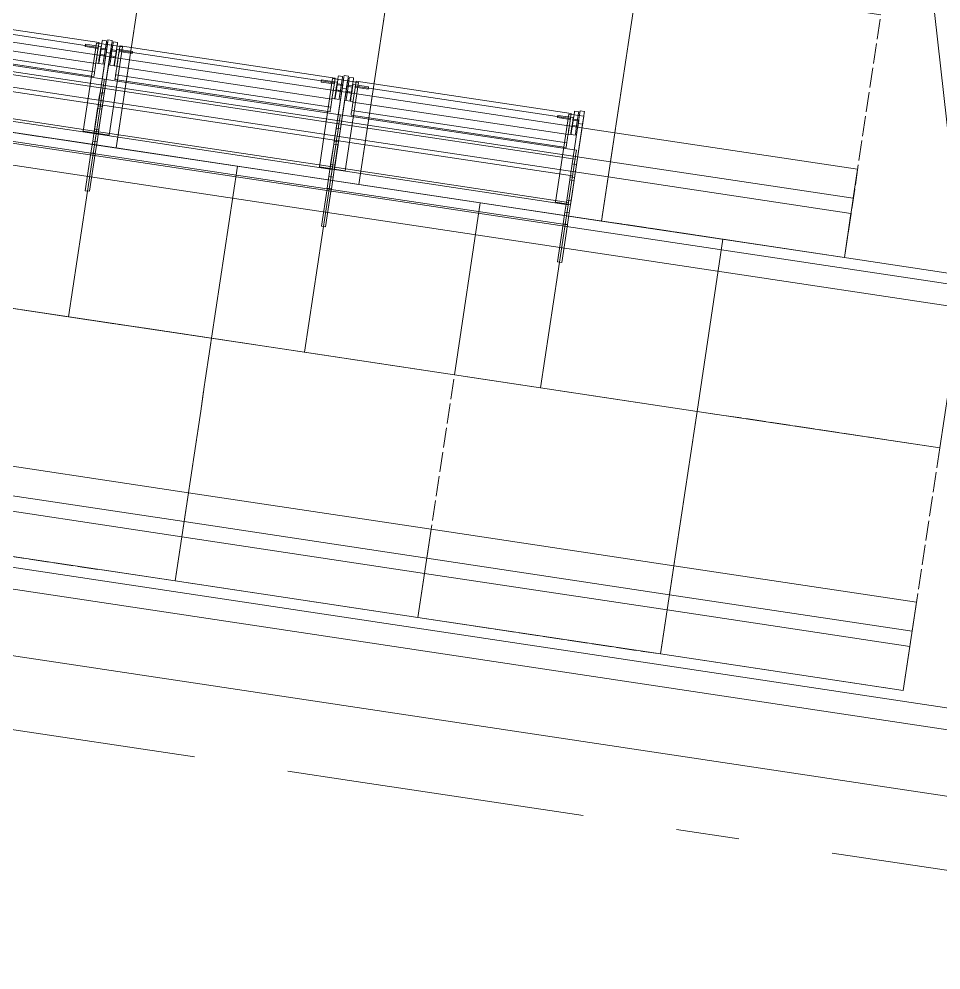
# Model space of a CAD drawing. Header units: millimetres. Extents: x -89663 to 74273, y -103666 to 18539.
# Drawn here: x -27384 to -25318, y -63971 to -61840 of the extents above; entities that cross this region are included whole.
import ezdxf
from ezdxf.enums import TextEntityAlignment as Align

# ---------------------------------------------------------------- set-up
doc = ezdxf.new("R2010")
doc.units = ezdxf.units.MM
doc.header["$MEASUREMENT"] = 0
doc.linetypes.add('Double Dashed', pattern=[1093.611073, 529.166651, -211.666656, 141.111112, -211.666656])
doc.linetypes.add('Hidden Line', pattern=[55, 45, -10])
for name, color, linetype in [('A-25-M_Wall_Ext', 7, 'Continuous'), ('New_A-05-M_Gross_Int_Plant', 7, 'Continuous'), ('New_A-05-M_Gross_Int_Pooled_Spaces', 7, 'Continuous'), ('New_A-15-MG_Structural_Grid_Phase_2', 7, 'Continuous'), ('New_A-20-M_Floor_Slab', 7, 'Continuous'), ('New_A-25-M_Wall_Ext', 7, 'Continuous'), ('New_A-25-M_Wall_Int', 7, 'Continuous'), ('New_A-35-M_FFE_Fixed', 7, 'Continuous')]:
    doc.layers.add(name, color=color, linetype=linetype)
for name, color, linetype, lineweight in [('A-25-M_Wall_Ext_Pen_No__87', 8, 'Continuous', 20), ('New_A-20-M_Floor_Slab_Pen_No__89', 8, 'Continuous', 20), ('New_A-25-M_Wall_Ext_Pen_No__87', 8, 'Continuous', 20), ('New_A-25-M_Wall_Int_Pen_No__1', 7, 'Continuous', 13), ('New_A-35-M_FFE_Fixed_Pen_No__1', 7, 'Continuous', 13), ('New_A-95-P_Drawing_Pen_No__1', 7, 'Continuous', 13), ('New_A-95-P_Drawing_Pen_No__101', 252, 'Continuous', 15), ('New_ArchiCAD Zone Stamps_Pen_No__6', 7, 'Continuous', 35), ('New_ArchiCAD Zone Stamps_Pen_No__9', 7, 'Continuous', 13)]:
    doc.layers.add(name, color=color, linetype=linetype, lineweight=lineweight)
for name, color, linetype, lineweight, true_color in [('New_A-05-M_Gross_Int_Plant_Pen_No__74', 7, 'Continuous', 20, 0x606060), ('New_A-05-M_Gross_Int_Pooled_Spaces_Pen_No__74', 7, 'Continuous', 20, 0x606060), ('New_A-15-MG_Structural_Grid_Phase_2_Pen_No__222', 7, 'Continuous', 13, 0x65af33), ('New_A-25-M_Wall_Int_Pen_No__107', 7, 'Continuous', 15, 0xa6a6a6)]:
    doc.layers.add(name, color=color, linetype=linetype, lineweight=lineweight, true_color=true_color)
doc.styles.add('GENERATED_STYLE_1', font='')
doc.styles.add('GENERATED_STYLE_3', font='')
doc.styles.add('GENERATED_STYLE_4', font='')
doc.styles.get('GENERATED_STYLE_1').set_extended_font_data('Arial', bold=True)
doc.styles.get('GENERATED_STYLE_3').set_extended_font_data('Arial')
doc.styles.get('GENERATED_STYLE_4').set_extended_font_data('Swis721 BT')

# ---------------------------------------------------------------- blocks, each defined once
blk = doc.blocks.new('Slab_14_1', base_point=(-23782.2, -61293.3))
at = {"layer": 'New_A-20-M_Floor_Slab_Pen_No__89', "linetype": 'Continuous', "flags": 128}
blk.add_lwpolyline([(-23782.2, -61293.3), (-23661.4, -62363.2), (-25251.3, -62542.7), (-25372.1, -61472.7)], close=True, dxfattribs=at)
blk = doc.blocks.new('Slab_34_1', base_point=(-25372.1, -61472.7))
at = {"layer": 'New_A-20-M_Floor_Slab_Pen_No__89', "linetype": 'Continuous', "flags": 128}
blk.add_lwpolyline([(-25372.1, -61472.7), (-32504, -60399.3), (-32912.9, -61337.2), (-25257.3, -62489.4)], close=True, dxfattribs=at)
blk = doc.blocks.new('Slab_35_1', base_point=(-25262.9, -62439.7))
at = {"layer": 'New_A-20-M_Floor_Slab_Pen_No__89', "linetype": 'Continuous', "flags": 128}
blk.add_lwpolyline([(-25262.9, -62439.7), (-32893, -61291.3), (-33301.9, -62229.2), (-25148.2, -63456.5)], close=True, dxfattribs=at)
blk = doc.blocks.new('Lecture 1 Ground_INB 0114_42_1', base_point=(-22413.6, -54217.7))
at = {"layer": 'New_A-05-M_Gross_Int_Pooled_Spaces_Pen_No__74', "linetype": 'Continuous'}
blk.add_line((-33486.7, -62152.5), (-24949, -63437.6), dxfattribs=at)
at = {"layer": 'New_ArchiCAD Zone Stamps_Pen_No__6'}
for tag, height, style, p in [('ROOM_NAME', 250, 'GENERATED_STYLE_1', (-23264, -52650.4)), ('zoneNameLine2', 250, 'GENERATED_STYLE_1', (-23452.4, -53082.6)), ('ROOM_NUMBER', 200, 'GENERATED_STYLE_3', (-23640.9, -53503.3)), ('measuredAreaCode', 200, 'GENERATED_STYLE_3', (-23797.9, -53863.4)), ('ROOM_HOLES_PRM', 200, 'GENERATED_STYLE_3', (-23490.5, -53997.4)), ('DUMMY_649', 200, 'GENERATED_STYLE_3', (-22861.3, -54271.8)), ('DUMMY_650', 133.3, 'GENERATED_STYLE_3', (-22582, -54378.3))]:
    blk.add_attdef(tag, text='', height=height, rotation=336.4404, dxfattribs=dict(at, style=style)).set_placement(p, align=Align.TOP_LEFT)
blk = doc.blocks.new('Plenum Tank Room_INB 0169_46_1', base_point=(-21529, -64782))
at = {"layer": 'New_A-05-M_Gross_Int_Plant_Pen_No__74', "linetype": 'Continuous'}
blk.add_line((-24923, -63639.5), (-33565.3, -62338.8), dxfattribs=at)
at = {"layer": 'New_ArchiCAD Zone Stamps_Pen_No__9'}
for tag, height, style, p in [('ROOM_NAME', 250, 'GENERATED_STYLE_1', (-22524.9, -63151.3)), ('zoneNameLine2', 250, 'GENERATED_STYLE_1', (-22713.3, -63583.4)), ('ROOM_NUMBER', 200, 'GENERATED_STYLE_3', (-22901.8, -64004.1)), ('measuredAreaCode', 200, 'GENERATED_STYLE_3', (-23058.8, -64364.2)), ('DUMMY_649', 200, 'GENERATED_STYLE_3', (-22751.4, -64498.3)), ('DUMMY_650', 200, 'GENERATED_STYLE_3', (-22159.5, -64756.3)), ('DUMMY_651', 133.3, 'GENERATED_STYLE_3', (-21880.2, -64862.9))]:
    blk.add_attdef(tag, text='', height=height, rotation=336.4404, dxfattribs=dict(at, style=style)).set_placement(p, align=Align.TOP_LEFT)
blk = doc.blocks.new('Wall_55_1', base_point=(-38175.9, -69536.5))
at = {"layer": 'New_A-25-M_Wall_Ext_Pen_No__87', "linetype": 'Hidden Line'}
for radius in [28161.8, 28211.8]:
    blk.add_arc((-26758.9, -43792.8), radius, 246.08329, 336.44041, dxfattribs=at)
blk = doc.blocks.new('Wall_77_1', base_point=(-29715.7, -66446.4))
at = {"layer": 'New_A-25-M_Wall_Int_Pen_No__107', "linetype": 'Continuous'}
h = blk.add_hatch(dxfattribs=at)
h.set_pattern_fill('Concrete_Block_0001', color=256, style=0, pattern_type=2)
h.set_pattern_definition([(45, (0, 0), (-91.92388, 91.92388), []), (135, (0, 0), (91.92388, 91.92388), [])])
h.paths.add_polyline_path([(-29715.7, -66446.4, 0.205628), (-12375.5, -61501.8), (-12463.9, -61393.2, -0.20563), (-29698.1, -66307.5)])
at = {"layer": 'New_A-25-M_Wall_Int_Pen_No__1', "linetype": 'Continuous'}
blk.add_arc((-26803, -43783.5), 22709.3, 262.6757, 309.15482, dxfattribs=at)
blk = doc.blocks.new('Wall_231_1', base_point=(-38294.6, -69816.9))
at = {"layer": 'A-25-M_Wall_Ext_Pen_No__87', "linetype": 'Hidden Line'}
for radius, start, end in [(28130.8, 246.16287, 336.76285), (28469.8, 246.15506, 336.76093)]:
    blk.add_arc((-26785.3, -43777.2), radius, start, end, dxfattribs=at)
blk = doc.blocks.new('Standard grid marker_15')
at = {"layer": 'New_A-15-MG_Structural_Grid_Phase_2_Pen_No__222', "linetype": 'Double Dashed'}
for p, q in [((1714.6, 0), (6969.8, 0)), ((6969.8, 0), (8684.4, 0))]:
    blk.add_line(p, q, dxfattribs=at)
blk = doc.blocks.new('Standard grid marker_24')
at = {"layer": 'New_A-15-MG_Structural_Grid_Phase_2_Pen_No__222', "linetype": 'Double Dashed'}
blk.add_arc((0, 0), 27977.6, 0, 90.63597, dxfattribs=at)
at = {"layer": 'New_A-15-MG_Structural_Grid_Phase_2_Pen_No__222', "style": 'GENERATED_STYLE_4'}
blk.add_attdef('AC_MarkerText_1', text='', height=350, rotation=90.3066, dxfattribs=at).set_placement((-1326.2, 28008), align=Align.MIDDLE_CENTER)
blk = doc.blocks.new('Montpelier with surface_4')
at = {"layer": 'New_A-35-M_FFE_Fixed_Pen_No__1', "linetype": 'Continuous'}
for p, q in [((0, 539.8), (0, 4.9)), ((390, 539.8), (0, 539.8)), ((285, 544.7), (370, 544.7)), ((285, 535), (285, 544.7)), ((285, 535), (370, 535)), ((370, 544.7), (371, 544.7)), ((370, 535), (370, 544.7)), ((370, 4.9), (370, 539.8)), ((370, 539.8), (414.6, 539.8)), ((370, 535), (371, 535)), ((371, 544.7), (397.3, 544.7)), ((371, 535), (371, 544.7)), ((371, 535), (397.3, 535)), ((390, 4.9), (390, 539.8)), ((397.3, 535), (397.3, 544.7)), ((397.3, 544.7), (424.7, 544.7)), ((397.3, 535), (424.7, 535)), ((414.6, 539.8), (415.5, 539.8)), ((414.6, 4.9), (414.6, 539.8)), ((415.5, 539.8), (416.5, 539.8)), ((416, 544.2), (616, 544.2)), ((416, 544.2), (416, 510.2)), ((416.5, 539.8), (417.4, 539.8)), ((417.4, 539.8), (418.3, 539.8)), ((418.3, 539.8), (419, 539.8)), ((419, 539.8), (419.6, 539.8)), ((419.6, 539.8), (420, 539.8)), ((420, 539.8), (420.2, 539.8)), ((420.2, 4.9), (420.2, 539.8)), ((420.2, 539.8), (480, 539.8)), ((424.7, 535), (424.7, 544.7)), ((424.7, 544.7), (470.9, 544.7)), ((424.7, 535), (470.9, 535)), ((470.9, 544.7), (477.4, 544.7)), ((470.9, 535), (470.9, 544.7)), ((470.9, 535), (477.4, 535)), ((477.4, 544.7), (478.6, 544.7)), ((477.4, 535), (477.4, 544.7)), ((477.4, 535), (478.6, 535)), ((478.6, 544.7), (480.7, 544.7)), ((478.6, 535), (480.7, 535)), ((480, 539.8), (482.5, 539.8)), ((480, 4.9), (480, 539.8)), ((480.7, 544.7), (483.7, 544.7)), ((480.7, 535), (483.7, 535)), ((482.5, 539.8), (485.7, 539.8)), ((483.7, 544.7), (487.4, 544.7)), ((483.7, 535), (487.4, 535)), ((485.7, 539.8), (489.5, 539.8)), ((487.4, 544.7), (491.7, 544.7)), ((487.4, 535), (491.7, 535)), ((489.5, 539.8), (493.9, 539.8)), ((491.7, 544.7), (496.6, 544.7)), ((491.7, 535), (496.6, 535)), ((493.9, 539.8), (499, 539.8)), ((496.6, 544.7), (501.7, 544.7)), ((496.6, 535), (501.7, 535)), ((499, 539.8), (504.7, 539.8)), ((501.7, 544.7), (507.1, 544.7)), ((501.7, 535), (507.1, 535)), ((504.7, 539.8), (511, 539.8)), ((507.1, 544.7), (597.9, 544.7)), ((507.1, 535), (507.1, 544.7)), ((507.1, 535), (597.9, 535)), ((511, 539.8), (517.9, 539.8)), ((517.9, 539.8), (525.2, 539.8)), ((517.9, 4.9), (517.9, 539.8)), ((525.2, 539.8), (530.9, 539.8)), ((530.9, 539.8), (535, 539.8)), ((535, 539.8), (537.4, 539.8)), ((537.4, 539.8), (538.2, 539.8)), ((538.2, 4.9), (538.2, 539.8)), ((589.7, 535.3), (590.2, 535.3)), ((589.7, 535.3), (589.7, 522.6)), ((590.2, 535.3), (591.7, 535.3)), ((591.7, 535.3), (594, 535.3)), ((592.1, 535.3), (592.7, 535.3)), ((592.1, 535.3), (592.1, 522.6)), ((592.7, 535.3), (594.2, 535.3)), ((594, 535.3), (596.7, 535.3)), ((594.2, 535.3), (596.5, 535.3)), ((596.5, 535.3), (599.1, 535.3)), ((596.7, 535.3), (599.4, 535.3)), ((597.9, 544.7), (608.1, 544.7)), ((597.9, 535), (597.9, 544.7)), ((597.9, 535), (608.1, 535)), ((599.1, 535.3), (601.8, 535.3)), ((599.4, 535.3), (601.6, 535.3)), ((601.6, 535.3), (603.2, 535.3)), ((601.8, 535.3), (604.1, 535.3)), ((603.2, 535.3), (603.7, 535.3)), ((603.7, 535.3), (603.7, 522.6)), ((604.1, 535.3), (605.6, 535.3)), ((605.6, 535.3), (606.1, 535.3)), ((606.1, 535.3), (606.1, 522.6)), ((608.1, 544.7), (617, 544.7)), ((608.1, 535), (617, 535)), ((616, 544.2), (616, 510.2)), ((617, 544.7), (623.5, 544.7)), ((617, 535), (623.5, 535)), ((623.5, 544.7), (626.7, 544.7)), ((623.5, 535), (626.7, 535)), ((626.7, 535), (626.7, 544.7)), ((541.1, 28.7), (541.1, 516)), ((541.1, 516), (541.7, 516)), ((541.7, 516), (543.1, 516)), ((543.1, 516), (545.3, 516)), ((545.3, 516), (548.1, 516)), ((548.1, 516), (551.8, 516)), ((551.8, 516), (552.7, 516)), ((551.8, 28.7), (551.8, 516)), ((552.7, 516), (554.3, 516)), ((554.3, 516), (556.3, 516)), ((556.3, 516), (558.8, 516)), ((558.8, 516), (561.5, 516)), ((561.5, 516), (564.4, 516)), ((564.4, 516), (567.4, 516)), ((567.4, 516), (570.4, 516)), ((570.4, 516), (607, 516)), ((570.4, 28.7), (570.4, 516)), ((571.6, 532.1), (573.6, 532.1)), ((571.6, 532.1), (571.6, 522.6)), ((571.6, 522.6), (573.6, 522.6)), ((571.6, 521.8), (572.4, 521.8)), ((571.6, 521.8), (571.6, 516)), ((571.6, 516), (572.4, 516)), ((572.4, 521.8), (574.9, 521.8)), ((572.4, 516), (574.9, 516)), ((573.6, 532.1), (579.3, 532.1)), ((573.6, 522.6), (579.3, 522.6)), ((574.9, 521.8), (578.9, 521.8)), ((574.9, 516), (578.9, 516)), ((578.9, 521.8), (584, 521.8)), ((578.9, 516), (584, 516)), ((579.3, 532.1), (587.8, 532.1)), ((579.3, 522.6), (587.8, 522.6)), ((584, 521.8), (590.1, 521.8)), ((584, 516), (590.1, 516)), ((587.8, 532.1), (597.9, 532.1)), ((587.8, 522.6), (597.9, 522.6)), ((589.7, 522.6), (590.2, 522.6)), ((590.1, 521.8), (596.6, 521.8)), ((590.1, 516), (596.6, 516)), ((590.2, 522.6), (591.7, 522.6)), ((591.7, 522.6), (594, 522.6)), ((592.1, 522.6), (592.7, 522.6)), ((592.7, 522.6), (594.2, 522.6)), ((594, 522.6), (596.7, 522.6)), ((594.2, 522.6), (596.5, 522.6)), ((596.5, 522.6), (599.1, 522.6)), ((596.6, 521.8), (603.3, 521.8)), ((596.6, 516), (603.3, 516)), ((596.7, 522.6), (599.4, 522.6)), ((597.9, 532.1), (608, 532.1)), ((597.9, 522.6), (608, 522.6)), ((599.1, 522.6), (601.8, 522.6)), ((599.4, 522.6), (601.6, 522.6)), ((601.6, 522.6), (603.2, 522.6)), ((601.8, 522.6), (604.1, 522.6)), ((603.2, 522.6), (603.7, 522.6)), ((603.3, 521.8), (609.5, 521.8)), ((603.3, 516), (609.5, 516)), ((604.1, 522.6), (605.6, 522.6)), ((604.5, 516), (604.5, 486.8)), ((604.5, 516), (609.5, 516)), ((605.6, 522.6), (606.1, 522.6)), ((607, 516), (609.5, 516)), ((607, 28.7), (607, 516)), ((608, 532.1), (616.5, 532.1)), ((608, 522.6), (616.5, 522.6)), ((609.5, 521.8), (609.5, 516)), ((609.5, 516), (611.9, 516)), ((609.5, 516), (609.5, 486.8)), ((611.9, 516), (613.9, 516)), ((613.9, 516), (615.5, 516)), ((615.5, 516), (616.8, 516)), ((616.5, 532.1), (622.2, 532.1)), ((616.5, 522.6), (622.2, 522.6)), ((616.8, 516), (617.6, 516)), ((617.6, 516), (617.9, 516)), ((617.9, 28.7), (617.9, 516)), ((622.2, 532.1), (624.2, 532.1)), ((622.2, 522.6), (624.2, 522.6)), ((624.2, 532.1), (624.2, 522.6)), ((416, 510.2), (616, 510.2)), ((604.5, 486.8), (609.5, 486.8)), ((604.5, 28.7), (604.5, 57.9)), ((604.5, 57.9), (609.5, 57.9)), ((609.5, 28.7), (609.5, 57.9)), ((416, 0), (416, 34)), ((416, 34), (616, 34)), ((541.1, 28.7), (541.7, 28.7)), ((541.7, 28.7), (543.1, 28.7)), ((543.1, 28.7), (545.3, 28.7)), ((545.3, 28.7), (548.1, 28.7)), ((548.1, 28.7), (551.8, 28.7)), ((551.8, 28.7), (552.7, 28.7)), ((552.7, 28.7), (554.3, 28.7)), ((554.3, 28.7), (556.3, 28.7)), ((556.3, 28.7), (558.8, 28.7)), ((558.8, 28.7), (561.5, 28.7)), ((561.5, 28.7), (564.4, 28.7)), ((564.4, 28.7), (567.4, 28.7)), ((567.4, 28.7), (570.4, 28.7)), ((570.4, 28.7), (607, 28.7)), ((571.6, 22.9), (571.6, 28.7)), ((571.6, 28.7), (572.4, 28.7)), ((571.6, 22.9), (572.4, 22.9)), ((571.6, 22.1), (573.6, 22.1)), ((571.6, 12.6), (571.6, 22.1)), ((572.4, 28.7), (574.9, 28.7)), ((572.4, 22.9), (574.9, 22.9)), ((573.6, 22.1), (579.3, 22.1)), ((574.9, 28.7), (578.9, 28.7)), ((574.9, 22.9), (578.9, 22.9)), ((578.9, 28.7), (584, 28.7)), ((578.9, 22.9), (584, 22.9)), ((579.3, 22.1), (587.8, 22.1)), ((584, 28.7), (590.1, 28.7)), ((584, 22.9), (590.1, 22.9)), ((587.8, 22.1), (597.9, 22.1)), ((589.7, 9.4), (589.7, 22.1)), ((589.7, 22.1), (590.2, 22.1)), ((590.1, 28.7), (596.6, 28.7)), ((590.1, 22.9), (596.6, 22.9)), ((590.2, 22.1), (591.7, 22.1)), ((591.7, 22.1), (594, 22.1)), ((592.1, 9.4), (592.1, 22.1)), ((592.1, 22.1), (592.7, 22.1)), ((592.7, 22.1), (594.2, 22.1)), ((594, 22.1), (596.7, 22.1)), ((594.2, 22.1), (596.5, 22.1)), ((596.5, 22.1), (599.1, 22.1)), ((596.6, 28.7), (603.3, 28.7)), ((596.6, 22.9), (603.3, 22.9)), ((596.7, 22.1), (599.4, 22.1)), ((597.9, 22.1), (608, 22.1)), ((599.1, 22.1), (601.8, 22.1)), ((599.4, 22.1), (601.6, 22.1)), ((601.6, 22.1), (603.2, 22.1)), ((601.8, 22.1), (604.1, 22.1)), ((603.2, 22.1), (603.7, 22.1)), ((603.3, 28.7), (609.5, 28.7)), ((603.3, 22.9), (609.5, 22.9)), ((603.7, 9.4), (603.7, 22.1)), ((604.1, 22.1), (605.6, 22.1)), ((604.5, 28.7), (609.5, 28.7)), ((605.6, 22.1), (606.1, 22.1)), ((606.1, 9.4), (606.1, 22.1)), ((607, 28.7), (609.5, 28.7)), ((608, 22.1), (616.5, 22.1)), ((609.5, 22.9), (609.5, 28.7)), ((609.5, 28.7), (611.9, 28.7)), ((611.9, 28.7), (613.9, 28.7)), ((613.9, 28.7), (615.5, 28.7)), ((615.5, 28.7), (616.8, 28.7)), ((616, 0), (616, 34)), ((616.5, 22.1), (622.2, 22.1)), ((616.8, 28.7), (617.6, 28.7)), ((617.6, 28.7), (617.9, 28.7)), ((622.2, 22.1), (624.2, 22.1)), ((624.2, 12.6), (624.2, 22.1)), ((0, 4.9), (390, 4.9)), ((285, 9.7), (370, 9.7)), ((285, 0), (285, 9.7)), ((370, 9.7), (371, 9.7)), ((370, 0), (370, 9.7)), ((370, 4.9), (414.6, 4.9)), ((371, 9.7), (397.3, 9.7)), ((371, 0), (371, 9.7)), ((397.3, 9.7), (424.7, 9.7)), ((397.3, 0), (397.3, 9.7)), ((414.6, 4.9), (415.5, 4.9)), ((415.5, 4.9), (416.5, 4.9)), ((416.5, 4.9), (417.4, 4.9)), ((417.4, 4.9), (418.3, 4.9)), ((418.3, 4.9), (419, 4.9)), ((419, 4.9), (419.6, 4.9)), ((419.6, 4.9), (420, 4.9)), ((420, 4.9), (420.2, 4.9)), ((420.2, 4.9), (480, 4.9)), ((424.7, 9.7), (470.9, 9.7)), ((424.7, 0), (424.7, 9.7)), ((470.9, 9.7), (477.4, 9.7)), ((470.9, 0), (470.9, 9.7)), ((477.4, 9.7), (478.6, 9.7)), ((477.4, 0), (477.4, 9.7)), ((478.6, 9.7), (480.7, 9.7)), ((480, 4.9), (482.5, 4.9)), ((480.7, 9.7), (483.7, 9.7)), ((482.5, 4.9), (485.7, 4.9)), ((483.7, 9.7), (487.4, 9.7)), ((485.7, 4.9), (489.5, 4.9)), ((487.4, 9.7), (491.7, 9.7)), ((489.5, 4.9), (493.9, 4.9)), ((491.7, 9.7), (496.6, 9.7)), ((493.9, 4.9), (499, 4.9)), ((496.6, 9.7), (501.7, 9.7)), ((499, 4.9), (504.7, 4.9)), ((501.7, 9.7), (507.1, 9.7)), ((504.7, 4.9), (511, 4.9)), ((507.1, 9.7), (597.9, 9.7)), ((507.1, 0), (507.1, 9.7)), ((511, 4.9), (517.9, 4.9)), ((517.9, 4.9), (525.2, 4.9)), ((525.2, 4.9), (530.9, 4.9)), ((530.9, 4.9), (535, 4.9)), ((535, 4.9), (537.4, 4.9)), ((537.4, 4.9), (538.2, 4.9)), ((571.6, 12.6), (573.6, 12.6)), ((573.6, 12.6), (579.3, 12.6)), ((579.3, 12.6), (587.8, 12.6)), ((587.8, 12.6), (597.9, 12.6)), ((589.7, 9.4), (590.2, 9.4)), ((590.2, 9.4), (591.7, 9.4)), ((591.7, 9.4), (594, 9.4)), ((592.1, 9.4), (592.7, 9.4)), ((592.7, 9.4), (594.2, 9.4)), ((594, 9.4), (596.7, 9.4)), ((594.2, 9.4), (596.5, 9.4)), ((596.5, 9.4), (599.1, 9.4)), ((596.7, 9.4), (599.4, 9.4)), ((597.9, 12.6), (608, 12.6)), ((597.9, 9.7), (608.1, 9.7)), ((597.9, 0), (597.9, 9.7)), ((599.1, 9.4), (601.8, 9.4)), ((599.4, 9.4), (601.6, 9.4)), ((601.6, 9.4), (603.2, 9.4)), ((601.8, 9.4), (604.1, 9.4)), ((603.2, 9.4), (603.7, 9.4)), ((604.1, 9.4), (605.6, 9.4)), ((605.6, 9.4), (606.1, 9.4)), ((608, 12.6), (616.5, 12.6)), ((608.1, 9.7), (617, 9.7)), ((616.5, 12.6), (622.2, 12.6)), ((617, 9.7), (623.5, 9.7)), ((622.2, 12.6), (624.2, 12.6)), ((623.5, 9.7), (626.7, 9.7)), ((626.7, 0), (626.7, 9.7)), ((285, 0), (370, 0)), ((370, 0), (371, 0)), ((371, 0), (397.3, 0)), ((397.3, 0), (424.7, 0)), ((416, 0), (616, 0)), ((424.7, 0), (470.9, 0)), ((470.9, 0), (477.4, 0)), ((477.4, 0), (478.6, 0)), ((478.6, 0), (480.7, 0)), ((480.7, 0), (483.7, 0)), ((483.7, 0), (487.4, 0)), ((487.4, 0), (491.7, 0)), ((491.7, 0), (496.6, 0)), ((496.6, 0), (501.7, 0)), ((501.7, 0), (507.1, 0)), ((507.1, 0), (597.9, 0)), ((597.9, 0), (608.1, 0)), ((608.1, 0), (617, 0)), ((617, 0), (623.5, 0)), ((623.5, 0), (626.7, 0))]:
    blk.add_line(p, q, dxfattribs=at)

msp = doc.modelspace()

# ---------------------------------------------------------------- linework, layer by layer
at = {"layer": 'New_A-95-P_Drawing_Pen_No__1', "linetype": 'Continuous', "flags": 128}
for points in [[(-27165.9, -62129.1), (-27709.7, -62047.2), (-27680, -61849.4), (-27136.1, -61931.3)], [(-27145.9, -61996.1), (-27136.1, -61931.3), (-27680, -61849.4), (-27689.7, -61914.3)], [(-26622, -62210.9), (-27165.9, -62129.1), (-27136.1, -61931.3), (-26592.2, -62013.1)], [(-26602, -62078), (-26592.2, -62013.1), (-27136.1, -61931.3), (-27145.9, -61996.1)], [(-27165.9, -62129.1), (-27151, -62030.2), (-27694.9, -61948.3), (-27709.7, -62047.2)], [(-26078.1, -62292.8), (-26622, -62210.9), (-26592.2, -62013.1), (-26048.4, -62095)], [(-26058.1, -62159.8), (-26048.4, -62095), (-26592.2, -62013.1), (-26602, -62078)], [(-26622, -62210.9), (-26607.1, -62112), (-27151, -62030.2), (-27165.9, -62129.1)], [(-26893.9, -62170), (-27437.8, -62088.1), (-27495.9, -62473.8), (-26952, -62555.6)], [(-25534.2, -62374.6), (-26078.1, -62292.8), (-26048.4, -62095), (-25504.5, -62176.9)], [(-25514.2, -62241.7), (-25504.5, -62176.9), (-26048.4, -62095), (-26058.1, -62159.8)], [(-26078.1, -62292.8), (-26063.2, -62193.9), (-26607.1, -62112), (-26622, -62210.9)], [(-26350.1, -62251.8), (-26893.9, -62170), (-26952, -62555.6), (-26408.1, -62637.5)], [(-25534.2, -62374.6), (-25519.4, -62275.8), (-26063.2, -62193.9), (-26078.1, -62292.8)], [(-26350.1, -62251.8), (-25806.2, -62333.7), (-25864.2, -62719.4), (-26408.1, -62637.5)], [(-25806.2, -62333.7), (-25262.3, -62415.6), (-25320.4, -62801.2), (-25864.2, -62719.4)], [(-27033.8, -63099.5), (-27577.7, -63017.7), (-27547.9, -62819.9), (-27004.1, -62901.7)], [(-27013.8, -62966.6), (-27004.1, -62901.7), (-27547.9, -62819.9), (-27557.7, -62884.7)], [(-26490, -63181.4), (-27033.8, -63099.5), (-27004.1, -62901.7), (-26460.2, -62983.6)], [(-26470, -63048.4), (-26460.2, -62983.6), (-27004.1, -62901.7), (-27013.8, -62966.6)], [(-27033.8, -63099.5), (-27019, -63000.6), (-27562.8, -62918.8), (-27577.7, -63017.7)], [(-26490, -63181.4), (-26475.1, -63082.5), (-27019, -63000.6), (-27033.8, -63099.5)], [(-26490, -63181.4), (-25946.1, -63263.2), (-25916.3, -63065.5), (-26460.2, -62983.6)], [(-26470, -63048.4), (-26460.2, -62983.6), (-25916.3, -63065.5), (-25926.1, -63130.3)], [(-26490, -63181.4), (-26475.1, -63082.5), (-25931.2, -63164.4), (-25946.1, -63263.2)], [(-25946.1, -63263.2), (-25402.2, -63345.1), (-25372.5, -63147.3), (-25916.3, -63065.5)], [(-25926.1, -63130.3), (-25916.3, -63065.5), (-25372.5, -63147.3), (-25382.2, -63212.2)], [(-25946.1, -63263.2), (-25931.2, -63164.4), (-25387.3, -63246.2), (-25402.2, -63345.1)]]:
    msp.add_lwpolyline(points, close=True, dxfattribs=at)
at = {"layer": 'New_A-95-P_Drawing_Pen_No__101', "linetype": 'Hidden Line', "flags": 128}
for points in [[(-27165.9, -62129.1), (-27084, -61585.2), (-27627.9, -61503.3), (-27709.7, -62047.2)], [(-26622, -62210.9), (-26540.1, -61667), (-27084, -61585.2), (-27165.9, -62129.1)], [(-26078.1, -62292.8), (-25996.3, -61748.9), (-26540.1, -61667), (-26622, -62210.9)], [(-25534.2, -62374.6), (-25452.4, -61830.8), (-25996.3, -61748.9), (-26078.1, -62292.8)], [(-27033.8, -63099.5), (-26952, -62555.6), (-27495.9, -62473.8), (-27577.7, -63017.7)], [(-26490, -63181.4), (-26408.1, -62637.5), (-26952, -62555.6), (-27033.8, -63099.5)], [(-26490, -63181.4), (-26408.1, -62637.5), (-25864.2, -62719.4), (-25946.1, -63263.2)], [(-25946.1, -63263.2), (-25864.2, -62719.4), (-25320.4, -62801.2), (-25402.2, -63345.1)]]:
    msp.add_lwpolyline(points, close=True, dxfattribs=at)

# ---------------------------------------------------------------- block references
at = {"layer": 'A-25-M_Wall_Ext', "color": 250, "lineweight": 50, "true_color": 0x2a2a2a}
msp.add_blockref('Wall_231_1', (-38294.6, -69816.9), dxfattribs=at)
at = {"layer": 'New_A-05-M_Gross_Int_Plant', "linetype": 'Continuous'}
msp.add_blockref('Plenum Tank Room_INB 0169_46_1', (-21529, -64782), dxfattribs=at)
at = {"layer": 'New_A-05-M_Gross_Int_Pooled_Spaces', "linetype": 'Continuous'}
msp.add_blockref('Lecture 1 Ground_INB 0114_42_1', (-22413.6, -54217.7), dxfattribs=at)
at = {"layer": 'New_A-15-MG_Structural_Grid_Phase_2', "color": 8, "linetype": 'Continuous', "lineweight": 15, "zscale": 1000}
for name, p, rotation in [('Standard grid marker_24', (-26783.5, -43781.2), 246.1337837427074), ('Standard grid marker_15', (-33534.9, -62507.7), 351.4296153646693)]:
    msp.add_blockref(name, p, dxfattribs=dict(at, rotation=rotation))
at = {"layer": 'New_A-20-M_Floor_Slab', "color": 8, "linetype": 'Continuous', "lineweight": 20}
for name, p in [('Slab_34_1', (-25372.1, -61472.7)), ('Slab_35_1', (-25262.9, -62439.7)), ('Slab_14_1', (-23782.2, -61293.3))]:
    msp.add_blockref(name, p, dxfattribs=at)
at = {"layer": 'New_A-25-M_Wall_Ext', "color": 250, "lineweight": 50, "true_color": 0x2a2a2a}
msp.add_blockref('Wall_55_1', (-38175.9, -69536.5), dxfattribs=at)
at = {"layer": 'New_A-25-M_Wall_Int', "color": 250, "lineweight": 50, "true_color": 0x2a2a2a}
msp.add_blockref('Wall_77_1', (-29715.7, -66446.4), dxfattribs=at)
at = {"layer": 'New_A-35-M_FFE_Fixed', "color": 251, "linetype": 'Continuous', "lineweight": 20, "true_color": 0x606060, "zscale": 1000, "rotation": 81.44041186159994}
for p in [(-27267.9, -62508.1), (-26738.9, -62587.7), (-26209.9, -62667.3)]:
    msp.add_blockref('Montpelier with surface_4', p, dxfattribs=at)

doc.saveas('drawing.dxf')
